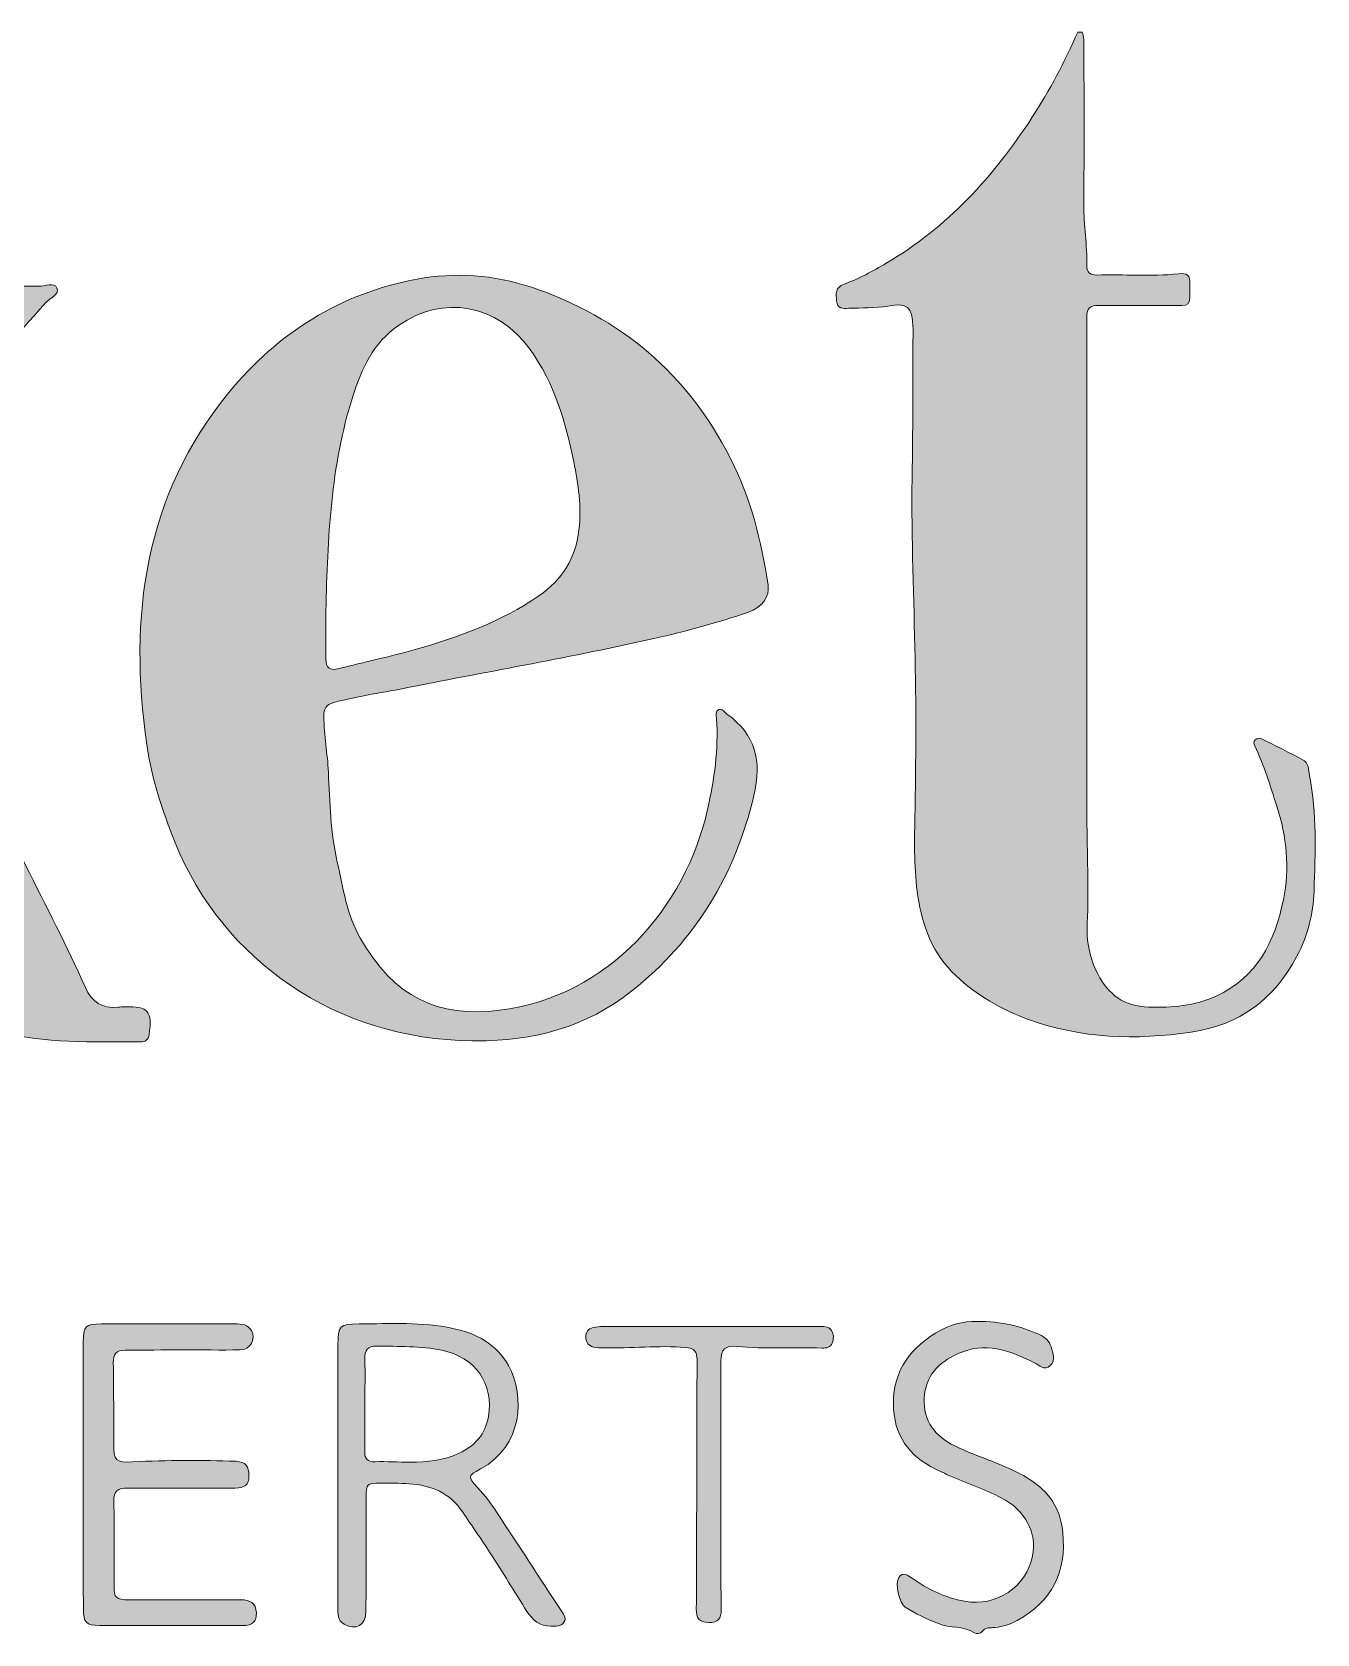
# Model space of a CAD drawing. Header units: millimetres. Extents: x 18 to 194, y 123 to 184.
# Drawn here: x 144.2 to 193.9, y 122.6 to 184.5 of the extents above; entities that cross this region are included whole.
import ezdxf

# ---------------------------------------------------------------- set-up
doc = ezdxf.new("R2010")
doc.units = ezdxf.units.MM
doc.header["$MEASUREMENT"] = 0
doc.layers.add('Layer 1', color=7, linetype='Continuous')

# ---------------------------------------------------------------- blocks, each defined once
blk = doc.blocks.new('block 6')
at = {"layer": 'Layer 1', "lineweight": 0}
for points, knots in [([(155.907, 158.563), (156.87, 158.821), (157.857, 158.958), (158.831, 159.152), (161.978, 159.784), (165.142, 160.323), (168.271, 161.036), (169.51, 161.315), (170.73, 161.646), (171.93, 162.059), (172.462, 162.243), (172.755, 162.652), (172.688, 163.096), (172.438, 164.807), (172.014, 166.476), (171.228, 168.017), (169.573, 171.256), (167.005, 173.454), (163.548, 174.614), (162.094, 175.105), (160.588, 175.2), (159.124, 174.928), (156.178, 174.385), (153.744, 172.858), (151.853, 170.547), (148.572, 166.543), (147.976, 161.879), (148.678, 156.944), (148.862, 155.635), (149.281, 154.376), (149.782, 153.141), (151.62, 148.583), (156.027, 145.535), (161.237, 145.489), (161.251, 145.489), (161.322, 145.482), (161.392, 145.482), (163.615, 145.475), (165.664, 146.018), (167.425, 147.415), (169.891, 149.373), (171.411, 151.903), (172.141, 154.972), (172.462, 156.316), (172.201, 157.318), (171.097, 158.119), (170.998, 158.189), (170.921, 158.348), (170.787, 158.291), (170.646, 158.235), (170.688, 158.069), (170.699, 157.949), (170.773, 156.757), (170.614, 155.593), (170.349, 154.432), (169.503, 150.678), (166.578, 147.2), (162.306, 146.667), (159.935, 146.371), (158.235, 147.168), (156.93, 149.451), (156.411, 150.364), (156.27, 151.391), (156.041, 152.389), (155.78, 153.529), (155.751, 154.704), (155.698, 155.871), (155.667, 156.587), (155.522, 157.297), (155.522, 158.016), (155.526, 158.309), (155.596, 158.478), (155.907, 158.563)], [0, 0, 0, 0, 1, 1, 1, 2, 2, 2, 3, 3, 3, 4, 4, 4, 5, 5, 5, 6, 6, 6, 7, 7, 7, 8, 8, 8, 9, 9, 9, 10, 10, 10, 11, 11, 11, 12, 12, 12, 13, 13, 13, 14, 14, 14, 15, 15, 15, 16, 16, 16, 17, 17, 17, 18, 18, 18, 19, 19, 19, 20, 20, 20, 21, 21, 21, 22, 22, 22, 23, 23, 23, 24, 24, 24, 24]), ([(155.603, 162.119), (155.667, 164.91), (155.787, 167.696), (156.637, 170.388), (156.976, 171.464), (157.434, 172.47), (158.408, 173.143), (160.14, 174.343), (162.235, 173.962), (163.495, 172.208), (164.43, 170.907), (164.86, 169.411), (165.178, 167.873), (165.358, 167.001), (165.485, 166.134), (165.379, 165.234), (165.252, 164.13), (164.73, 163.308), (163.834, 162.691), (162.373, 161.682), (160.74, 161.092), (159.053, 160.613), (158.076, 160.334), (157.085, 160.126), (156.104, 159.875), (155.762, 159.787), (155.596, 159.889), (155.6, 160.256), (155.61, 160.877), (155.603, 161.498), (155.603, 162.119)], [0, 0, 0, 0, 1, 1, 1, 2, 2, 2, 3, 3, 3, 4, 4, 4, 5, 5, 5, 6, 6, 6, 7, 7, 7, 8, 8, 8, 9, 9, 9, 10, 10, 10, 10])]:
    blk.add_open_spline(points, degree=3, knots=knots, dxfattribs=at)
blk = doc.blocks.new('block 7')
at = {"layer": 'Layer 1', "lineweight": 0}
for points, knots in [([(164.663, 123.5), (163.848, 124.753), (163.029, 126.002), (162.211, 127.25), (161.985, 127.593), (161.742, 127.921), (161.463, 128.221), (161.078, 128.63), (161.075, 128.665), (161.579, 128.937), (163.209, 129.819), (163.311, 131.748), (162.655, 132.937), (162.2, 133.763), (161.417, 134.176), (160.51, 134.37), (159.311, 134.627), (158.097, 134.549), (156.887, 134.542), (156.132, 134.535), (156.065, 134.475), (156.065, 133.724), (156.065, 133.724), (156.065, 123.575), (156.065, 123.575), (156.065, 123.338), (156.044, 123.088), (156.302, 122.943), (156.774, 122.678), (157.145, 122.89), (157.148, 123.444), (157.159, 124.912), (157.152, 126.379), (157.152, 127.843), (157.152, 128.358), (157.184, 128.39), (157.709, 128.386), (158.076, 128.386), (158.443, 128.39), (158.81, 128.365), (159.664, 128.305), (160.397, 128.02), (160.891, 127.265), (161.237, 126.735), (161.611, 126.22), (161.953, 125.688), (162.433, 124.943), (162.892, 124.181), (163.371, 123.433), (163.583, 123.102), (163.862, 122.851), (164.292, 122.858), (164.476, 122.862), (164.687, 122.841), (164.8, 123.01), (164.927, 123.197), (164.758, 123.352), (164.663, 123.5)], [0, 0, 0, 0, 1, 1, 1, 2, 2, 2, 3, 3, 3, 4, 4, 4, 5, 5, 5, 6, 6, 6, 7, 7, 7, 8, 8, 8, 9, 9, 9, 10, 10, 10, 11, 11, 11, 12, 12, 12, 13, 13, 13, 14, 14, 14, 15, 15, 15, 16, 16, 16, 17, 17, 17, 18, 18, 18, 19, 19, 19, 19]), ([(160.75, 129.544), (160.147, 129.268), (159.508, 129.191), (158.856, 129.198), (158.404, 129.205), (157.956, 129.23), (157.505, 129.215), (157.212, 129.208), (157.099, 129.318), (157.106, 129.611), (157.117, 130.214), (157.11, 130.821), (157.11, 131.427), (157.11, 132.016), (157.12, 132.609), (157.106, 133.198), (157.095, 133.537), (157.208, 133.689), (157.565, 133.685), (158.408, 133.675), (159.251, 133.689), (160.084, 133.526), (161.364, 133.272), (162.101, 132.221), (161.883, 130.965), (161.763, 130.288), (161.364, 129.826), (160.75, 129.544)], [0, 0, 0, 0, 1, 1, 1, 2, 2, 2, 3, 3, 3, 4, 4, 4, 5, 5, 5, 6, 6, 6, 7, 7, 7, 8, 8, 8, 9, 9, 9, 9])]:
    blk.add_open_spline(points, degree=3, knots=knots, dxfattribs=at)
blk = doc.blocks.new('block 2')
at = {"layer": 'Layer 1'}
h = blk.add_hatch(color=4, dxfattribs=at)
h.dxf.hatch_style = 2
edge = h.paths.add_edge_path()
edge.add_spline(control_points=[(148.77, 145.729), (148.738, 145.514), (148.622, 145.443), (148.428, 145.447), (146.579, 145.457), (144.724, 145.369), (142.921, 145.863), (141.369, 146.29), (140.176, 147.214), (139.435, 148.664), (138.472, 150.559), (137.502, 152.453), (136.5, 154.33), (135.625, 155.967), (134.811, 157.639), (133.967, 159.293), (133.71, 159.794), (133.431, 160.285), (133.17, 160.782), (133.008, 161.085), (132.863, 160.93), (132.729, 160.768), (132.246, 160.179), (131.787, 159.568), (131.283, 159), (130.923, 158.595), (130.799, 158.164), (130.792, 157.625), (130.782, 156.535), (130.905, 155.459), (130.937, 154.376), (130.997, 152.333), (130.972, 150.287), (130.909, 148.244), (130.905, 148.202), (130.905, 148.16), (130.909, 148.117), (131.008, 146.713), (130.912, 146.625), (132.454, 146.65), (133.167, 146.66), (133.167, 146.681), (133.167, 145.962), (133.167, 145.821), (133.156, 145.68), (133.142, 145.538), (133.128, 145.369), (133.04, 145.292), (132.863, 145.309), (131.653, 145.426), (130.44, 145.348), (129.226, 145.359), (126.887, 145.373), (124.545, 145.383), (122.206, 145.27), (121.895, 145.256), (121.779, 145.327), (121.804, 145.665), (121.874, 146.537), (121.86, 146.537), (122.71, 146.533), (122.922, 146.53), (123.137, 146.53), (123.342, 146.569), (123.91, 146.681), (124.146, 146.957), (124.146, 147.535), (124.167, 151.821), (124.266, 156.111), (124.167, 160.397), (124.068, 164.708), (124.079, 169.023), (124.033, 173.337), (124.001, 176.029), (123.867, 178.717), (123.878, 181.412), (123.878, 181.596), (123.881, 181.779), (123.899, 181.959), (123.945, 182.506), (123.613, 182.869), (123.056, 182.869), (122.749, 182.869), (122.435, 182.876), (122.128, 182.848), (121.821, 182.816), (121.687, 182.961), (121.624, 183.229), (121.574, 183.441), (121.588, 183.649), (121.613, 183.861), (121.641, 184.111), (121.779, 184.217), (122.036, 184.231), (124.813, 184.358), (127.593, 184.273), (130.369, 184.305), (130.725, 184.309), (130.739, 184.108), (130.739, 183.843), (130.736, 182.037), (130.736, 180.231), (130.736, 178.424), (130.736, 176.773), (130.701, 175.122), (130.746, 173.475), (130.814, 171.034), (130.704, 168.596), (130.743, 166.158), (130.768, 164.62), (130.764, 163.082), (130.782, 161.548), (130.785, 161.195), (130.683, 160.846), (130.761, 160.493), (130.785, 160.39), (130.732, 160.249), (130.87, 160.196), (131.022, 160.14), (131.103, 160.27), (131.18, 160.362), (131.833, 161.121), (132.489, 161.876), (133.135, 162.641), (135.001, 164.867), (136.864, 167.093), (138.723, 169.326), (139.157, 169.848), (139.517, 170.42), (139.848, 171.013), (140.106, 171.478), (140.183, 171.979), (140.106, 172.487), (139.993, 173.193), (139.4, 173.419), (138.825, 173.634), (138.723, 173.672), (138.606, 173.704), (138.494, 173.701), (138.091, 173.69), (138.098, 173.958), (138.098, 174.244), (138.098, 174.579), (138.275, 174.674), (138.582, 174.674), (140.557, 174.664), (142.529, 174.671), (144.505, 174.657), (144.748, 174.653), (145.108, 174.812), (145.21, 174.586), (145.316, 174.346), (144.946, 174.209), (144.784, 174.029), (142.392, 171.348), (139.989, 168.674), (137.583, 166.003), (137.414, 165.813), (137.407, 165.664), (137.52, 165.442), (139.686, 161.047), (141.841, 156.644), (144.011, 152.252), (144.784, 150.689), (145.595, 149.144), (146.308, 147.549), (146.554, 147.003), (146.96, 146.71), (147.581, 146.784), (147.666, 146.794), (147.75, 146.798), (147.835, 146.801), (148.735, 146.83), (148.904, 146.629), (148.77, 145.729)], knot_values=[0, 0, 0, 0, 1, 1, 1, 2, 2, 2, 3, 3, 3, 4, 4, 4, 5, 5, 5, 6, 6, 6, 7, 7, 7, 8, 8, 8, 9, 9, 9, 10, 10, 10, 11, 11, 11, 12, 12, 12, 13, 13, 13, 14, 14, 14, 15, 15, 15, 16, 16, 16, 17, 17, 17, 18, 18, 18, 19, 19, 19, 20, 20, 20, 21, 21, 21, 22, 22, 22, 23, 23, 23, 24, 24, 24, 25, 25, 25, 26, 26, 26, 27, 27, 27, 28, 28, 28, 29, 29, 29, 30, 30, 30, 31, 31, 31, 32, 32, 32, 33, 33, 33, 34, 34, 34, 35, 35, 35, 36, 36, 36, 37, 37, 37, 38, 38, 38, 39, 39, 39, 40, 40, 40, 41, 41, 41, 42, 42, 42, 43, 43, 43, 44, 44, 44, 45, 45, 45, 46, 46, 46, 47, 47, 47, 48, 48, 48, 49, 49, 49, 50, 50, 50, 51, 51, 51, 52, 52, 52, 53, 53, 53, 54, 54, 54, 55, 55, 55, 56, 56, 56, 57, 57, 57, 58, 58, 58, 58], degree=3, periodic=1)
h = blk.add_hatch(color=4, dxfattribs=at)
h.dxf.hatch_style = 2
edge = h.paths.add_edge_path()
edge.add_spline(control_points=[(193.784, 151.271), (193.76, 150.382), (193.534, 149.546), (193.125, 148.759), (192.257, 147.091), (190.892, 146.096), (189.036, 145.821), (186.905, 145.507), (184.796, 145.574), (182.746, 146.311), (181.702, 146.689), (180.756, 147.249), (179.941, 148.008), (179.052, 148.833), (178.657, 149.909), (178.477, 151.077), (178.326, 152.082), (178.343, 153.095), (178.361, 154.111), (178.4, 156.309), (178.414, 158.507), (178.361, 160.704), (178.304, 163.015), (178.216, 165.326), (178.259, 167.64), (178.287, 169.358), (178.273, 171.08), (178.29, 172.801), (178.29, 172.9), (178.29, 172.999), (178.287, 173.097), (178.259, 173.859), (178.068, 174.029), (177.32, 173.891), (176.816, 173.796), (176.308, 173.828), (175.803, 173.803), (175.592, 173.792), (175.355, 173.775), (175.334, 174.085), (175.313, 174.353), (175.274, 174.621), (175.627, 174.741), (176.202, 174.939), (176.731, 175.239), (177.253, 175.546), (179.613, 176.939), (181.409, 178.89), (182.884, 181.176), (183.564, 182.231), (184.161, 183.324), (184.651, 184.482), (184.651, 184.482), (184.82, 184.482), (184.82, 184.482), (184.901, 184.295), (184.894, 184.101), (184.894, 183.903), (184.894, 181.871), (184.908, 179.839), (184.887, 177.807), (184.88, 177.017), (185.021, 176.234), (185.007, 175.443), (185, 175.196), (185.138, 175.08), (185.378, 175.087), (186.432, 175.122), (187.491, 175.017), (188.546, 175.137), (188.881, 175.179), (188.997, 175.073), (188.99, 174.727), (188.965, 173.796), (189.078, 173.916), (188.175, 173.912), (187.272, 173.909), (186.369, 173.902), (185.466, 173.916), (185.145, 173.919), (184.993, 173.807), (185, 173.475), (185.011, 173.013), (185.004, 172.547), (185.004, 172.081), (185.004, 166.084), (185, 160.091), (185.007, 154.097), (185.011, 152.742), (185.092, 151.395), (185.018, 150.04), (184.983, 149.366), (185.113, 148.685), (185.424, 148.071), (185.833, 147.274), (186.454, 146.816), (187.399, 146.791), (188.302, 146.763), (189.166, 146.83), (189.999, 147.211), (191.601, 147.944), (192.267, 149.331), (192.599, 150.936), (192.849, 152.16), (192.733, 153.367), (192.345, 154.563), (192.087, 155.349), (191.855, 156.143), (191.491, 156.887), (191.453, 156.976), (191.445, 157.05), (191.516, 157.12), (191.597, 157.201), (191.692, 157.198), (191.788, 157.148), (192.303, 156.887), (192.818, 156.63), (193.329, 156.365), (193.583, 156.235), (193.573, 155.967), (193.615, 155.737), (193.897, 154.259), (193.83, 152.763), (193.784, 151.271)], knot_values=[0, 0, 0, 0, 1, 1, 1, 2, 2, 2, 3, 3, 3, 4, 4, 4, 5, 5, 5, 6, 6, 6, 7, 7, 7, 8, 8, 8, 9, 9, 9, 10, 10, 10, 11, 11, 11, 12, 12, 12, 13, 13, 13, 14, 14, 14, 15, 15, 15, 16, 16, 16, 17, 17, 17, 18, 18, 18, 19, 19, 19, 20, 20, 20, 21, 21, 21, 22, 22, 22, 23, 23, 23, 24, 24, 24, 25, 25, 25, 26, 26, 26, 27, 27, 27, 28, 28, 28, 29, 29, 29, 30, 30, 30, 31, 31, 31, 32, 32, 32, 33, 33, 33, 34, 34, 34, 35, 35, 35, 36, 36, 36, 37, 37, 37, 38, 38, 38, 39, 39, 39, 40, 40, 40, 41, 41, 41, 41], degree=3, periodic=1)
h = blk.add_hatch(color=4, dxfattribs=at)
h.dxf.hatch_style = 2
edge = h.paths.add_edge_path()
edge.add_spline(control_points=[(155.907, 158.563), (156.87, 158.821), (157.857, 158.958), (158.831, 159.152), (161.978, 159.784), (165.142, 160.323), (168.271, 161.036), (169.51, 161.315), (170.73, 161.646), (171.93, 162.059), (172.462, 162.243), (172.755, 162.652), (172.688, 163.096), (172.438, 164.807), (172.014, 166.476), (171.228, 168.017), (169.573, 171.256), (167.005, 173.454), (163.548, 174.614), (162.094, 175.105), (160.588, 175.2), (159.124, 174.928), (156.178, 174.385), (153.744, 172.858), (151.853, 170.547), (148.572, 166.543), (147.976, 161.879), (148.678, 156.944), (148.862, 155.635), (149.281, 154.376), (149.782, 153.141), (151.62, 148.583), (156.027, 145.535), (161.237, 145.489), (161.251, 145.489), (161.322, 145.482), (161.392, 145.482), (163.615, 145.475), (165.664, 146.018), (167.425, 147.415), (169.891, 149.373), (171.411, 151.903), (172.141, 154.972), (172.462, 156.316), (172.201, 157.318), (171.097, 158.119), (170.998, 158.189), (170.921, 158.348), (170.787, 158.291), (170.646, 158.235), (170.688, 158.069), (170.699, 157.949), (170.773, 156.757), (170.614, 155.593), (170.349, 154.432), (169.503, 150.678), (166.578, 147.2), (162.306, 146.667), (159.935, 146.371), (158.235, 147.168), (156.93, 149.451), (156.411, 150.364), (156.27, 151.391), (156.041, 152.389), (155.78, 153.529), (155.751, 154.704), (155.698, 155.871), (155.667, 156.587), (155.522, 157.297), (155.522, 158.016), (155.526, 158.309), (155.596, 158.478), (155.907, 158.563)], knot_values=[0, 0, 0, 0, 1, 1, 1, 2, 2, 2, 3, 3, 3, 4, 4, 4, 5, 5, 5, 6, 6, 6, 7, 7, 7, 8, 8, 8, 9, 9, 9, 10, 10, 10, 11, 11, 11, 12, 12, 12, 13, 13, 13, 14, 14, 14, 15, 15, 15, 16, 16, 16, 17, 17, 17, 18, 18, 18, 19, 19, 19, 20, 20, 20, 21, 21, 21, 22, 22, 22, 23, 23, 23, 24, 24, 24, 24], degree=3, periodic=1)
edge = h.paths.add_edge_path()
edge.add_spline(control_points=[(155.603, 162.119), (155.667, 164.91), (155.787, 167.696), (156.637, 170.388), (156.976, 171.464), (157.434, 172.47), (158.408, 173.143), (160.14, 174.343), (162.235, 173.962), (163.495, 172.208), (164.43, 170.907), (164.86, 169.411), (165.178, 167.873), (165.358, 167.001), (165.485, 166.134), (165.379, 165.234), (165.252, 164.13), (164.73, 163.308), (163.834, 162.691), (162.373, 161.682), (160.74, 161.092), (159.053, 160.613), (158.076, 160.334), (157.085, 160.126), (156.104, 159.875), (155.762, 159.787), (155.596, 159.889), (155.6, 160.256), (155.61, 160.877), (155.603, 161.498), (155.603, 162.119)], knot_values=[0, 0, 0, 0, 1, 1, 1, 2, 2, 2, 3, 3, 3, 4, 4, 4, 5, 5, 5, 6, 6, 6, 7, 7, 7, 8, 8, 8, 9, 9, 9, 10, 10, 10, 10], degree=3, periodic=1)
h = blk.add_hatch(color=4, dxfattribs=at)
h.dxf.hatch_style = 2
edge = h.paths.add_edge_path()
edge.add_spline(control_points=[(152.915, 123.377), (152.929, 123.024), (152.756, 122.88), (152.396, 122.883), (150.943, 122.894), (149.49, 122.887), (148.036, 122.887), (147.641, 122.887), (147.246, 122.883), (146.854, 122.887), (146.343, 122.894), (146.23, 123.003), (146.23, 123.515), (146.223, 125.247), (146.226, 126.982), (146.226, 128.718), (146.226, 128.718), (146.226, 133.84), (146.226, 133.84), (146.23, 134.468), (146.304, 134.542), (146.932, 134.542), (148.654, 134.542), (150.375, 134.539), (152.097, 134.542), (152.344, 134.542), (152.583, 134.532), (152.721, 134.285), (152.908, 133.946), (152.686, 133.548), (152.291, 133.54), (151.543, 133.526), (150.795, 133.544), (150.047, 133.54), (149.313, 133.54), (148.579, 133.526), (147.849, 133.526), (147.503, 133.53), (147.38, 133.375), (147.387, 133.036), (147.405, 131.992), (147.401, 130.948), (147.401, 129.903), (147.405, 129.251), (147.472, 129.18), (148.142, 129.212), (149.468, 129.279), (150.791, 129.279), (152.118, 129.233), (152.523, 129.215), (152.622, 129.028), (152.626, 128.683), (152.629, 128.316), (152.456, 128.196), (152.1, 128.196), (150.717, 128.206), (149.334, 128.182), (147.955, 128.199), (147.553, 128.203), (147.401, 128.09), (147.408, 127.674), (147.433, 126.601), (147.415, 125.529), (147.419, 124.456), (147.419, 123.941), (147.475, 123.881), (148.004, 123.878), (149.444, 123.871), (150.883, 123.874), (152.322, 123.878), (152.668, 123.878), (152.901, 123.754), (152.915, 123.377)], knot_values=[0, 0, 0, 0, 1, 1, 1, 2, 2, 2, 3, 3, 3, 4, 4, 4, 5, 5, 5, 6, 6, 6, 7, 7, 7, 8, 8, 8, 9, 9, 9, 10, 10, 10, 11, 11, 11, 12, 12, 12, 13, 13, 13, 14, 14, 14, 15, 15, 15, 16, 16, 16, 17, 17, 17, 18, 18, 18, 19, 19, 19, 20, 20, 20, 21, 21, 21, 22, 22, 22, 23, 23, 23, 24, 24, 24, 24], degree=3, periodic=1)
h = blk.add_hatch(color=4, dxfattribs=at)
h.dxf.hatch_style = 2
edge = h.paths.add_edge_path()
edge.add_spline(control_points=[(164.663, 123.5), (163.848, 124.753), (163.029, 126.002), (162.211, 127.25), (161.985, 127.593), (161.742, 127.921), (161.463, 128.221), (161.078, 128.63), (161.075, 128.665), (161.579, 128.937), (163.209, 129.819), (163.311, 131.748), (162.655, 132.937), (162.2, 133.763), (161.417, 134.176), (160.51, 134.37), (159.311, 134.627), (158.097, 134.549), (156.887, 134.542), (156.132, 134.535), (156.065, 134.475), (156.065, 133.724), (156.065, 133.724), (156.065, 123.575), (156.065, 123.575), (156.065, 123.338), (156.044, 123.088), (156.302, 122.943), (156.774, 122.678), (157.145, 122.89), (157.148, 123.444), (157.159, 124.912), (157.152, 126.379), (157.152, 127.843), (157.152, 128.358), (157.184, 128.39), (157.709, 128.386), (158.076, 128.386), (158.443, 128.39), (158.81, 128.365), (159.664, 128.305), (160.397, 128.02), (160.891, 127.265), (161.237, 126.735), (161.611, 126.22), (161.953, 125.688), (162.433, 124.943), (162.892, 124.181), (163.371, 123.433), (163.583, 123.102), (163.862, 122.851), (164.292, 122.858), (164.476, 122.862), (164.687, 122.841), (164.8, 123.01), (164.927, 123.197), (164.758, 123.352), (164.663, 123.5)], knot_values=[0, 0, 0, 0, 1, 1, 1, 2, 2, 2, 3, 3, 3, 4, 4, 4, 5, 5, 5, 6, 6, 6, 7, 7, 7, 8, 8, 8, 9, 9, 9, 10, 10, 10, 11, 11, 11, 12, 12, 12, 13, 13, 13, 14, 14, 14, 15, 15, 15, 16, 16, 16, 17, 17, 17, 18, 18, 18, 19, 19, 19, 19], degree=3, periodic=1)
edge = h.paths.add_edge_path()
edge.add_spline(control_points=[(160.75, 129.544), (160.147, 129.268), (159.508, 129.191), (158.856, 129.198), (158.404, 129.205), (157.956, 129.23), (157.505, 129.215), (157.212, 129.208), (157.099, 129.318), (157.106, 129.611), (157.117, 130.214), (157.11, 130.821), (157.11, 131.427), (157.11, 132.016), (157.12, 132.609), (157.106, 133.198), (157.095, 133.537), (157.208, 133.689), (157.565, 133.685), (158.408, 133.675), (159.251, 133.689), (160.084, 133.526), (161.364, 133.272), (162.101, 132.221), (161.883, 130.965), (161.763, 130.288), (161.364, 129.826), (160.75, 129.544)], knot_values=[0, 0, 0, 0, 1, 1, 1, 2, 2, 2, 3, 3, 3, 4, 4, 4, 5, 5, 5, 6, 6, 6, 7, 7, 7, 8, 8, 8, 9, 9, 9, 9], degree=3, periodic=1)
h = blk.add_hatch(color=4, dxfattribs=at)
h.dxf.hatch_style = 2
edge = h.paths.add_edge_path()
edge.add_spline(control_points=[(175.165, 133.805), (175.098, 133.632), (174.939, 133.604), (174.78, 133.611), (173.683, 133.65), (172.582, 133.565), (171.485, 133.671), (171.03, 133.717), (170.871, 133.572), (170.868, 133.1), (170.864, 131.494), (170.868, 129.886), (170.868, 128.281), (170.868, 126.686), (170.857, 125.095), (170.875, 123.5), (170.875, 123.141), (170.769, 122.996), (170.392, 123.003), (170.014, 123.01), (169.912, 123.169), (169.915, 123.522), (169.93, 126.735), (169.933, 129.949), (169.944, 133.16), (169.947, 133.477), (169.834, 133.6), (169.506, 133.629), (168.448, 133.727), (167.397, 133.586), (166.342, 133.618), (166.215, 133.625), (166.084, 133.615), (165.961, 133.639), (165.756, 133.682), (165.647, 133.83), (165.647, 134.034), (165.643, 134.218), (165.739, 134.359), (165.929, 134.401), (166.053, 134.426), (166.179, 134.444), (166.306, 134.444), (169.083, 134.447), (171.859, 134.444), (174.636, 134.444), (174.819, 134.444), (175.017, 134.475), (175.137, 134.295), (175.235, 134.144), (175.225, 133.971), (175.165, 133.805)], knot_values=[0, 0, 0, 0, 1, 1, 1, 2, 2, 2, 3, 3, 3, 4, 4, 4, 5, 5, 5, 6, 6, 6, 7, 7, 7, 8, 8, 8, 9, 9, 9, 10, 10, 10, 11, 11, 11, 12, 12, 12, 13, 13, 13, 14, 14, 14, 15, 15, 15, 16, 16, 16, 17, 17, 17, 17], degree=3, periodic=1)
h = blk.add_hatch(color=4, dxfattribs=at)
h.dxf.hatch_style = 2
edge = h.paths.add_edge_path()
edge.add_spline(control_points=[(182.309, 123.077), (182.044, 122.932), (181.762, 122.848), (181.469, 122.809), (181.282, 122.784), (181.074, 122.848), (180.94, 122.629), (180.912, 122.58), (180.728, 122.559), (180.665, 122.601), (180.238, 122.883), (179.719, 122.777), (179.268, 122.957), (178.823, 123.13), (178.396, 123.345), (177.983, 123.592), (177.761, 123.726), (177.585, 124.545), (177.74, 124.746), (177.916, 124.972), (178.086, 124.827), (178.252, 124.71), (178.872, 124.287), (179.536, 123.956), (180.284, 123.821), (181.508, 123.596), (182.672, 124.379), (182.912, 125.578), (183.088, 126.453), (182.626, 127.353), (181.691, 127.826), (181.038, 128.154), (180.347, 128.404), (179.673, 128.69), (179.557, 128.739), (179.444, 128.796), (179.331, 128.849), (178.29, 129.318), (177.613, 130.048), (177.539, 131.244), (177.454, 132.574), (178.068, 133.512), (179.155, 134.186), (179.701, 134.525), (180.245, 134.645), (180.742, 134.641), (181.748, 134.641), (182.474, 134.444), (183.176, 134.13), (183.402, 134.031), (183.554, 133.879), (183.624, 133.653), (183.702, 133.413), (183.808, 133.145), (183.593, 132.937), (183.356, 132.711), (183.159, 132.948), (182.951, 133.054), (182.016, 133.53), (181.063, 133.872), (180.012, 133.389), (179.261, 133.047), (178.763, 132.517), (178.721, 131.667), (178.675, 130.782), (179.155, 130.196), (179.899, 129.829), (180.456, 129.558), (181.046, 129.357), (181.617, 129.12), (182.256, 128.852), (182.884, 128.566), (183.377, 128.062), (183.811, 127.621), (184.016, 127.088), (184.076, 126.474), (184.231, 124.947), (183.656, 123.814), (182.309, 123.077)], knot_values=[0, 0, 0, 0, 1, 1, 1, 2, 2, 2, 3, 3, 3, 4, 4, 4, 5, 5, 5, 6, 6, 6, 7, 7, 7, 8, 8, 8, 9, 9, 9, 10, 10, 10, 11, 11, 11, 12, 12, 12, 13, 13, 13, 14, 14, 14, 15, 15, 15, 16, 16, 16, 17, 17, 17, 18, 18, 18, 19, 19, 19, 20, 20, 20, 21, 21, 21, 22, 22, 22, 23, 23, 23, 24, 24, 24, 25, 25, 25, 26, 26, 26, 26], degree=3, periodic=1)
at = {"layer": 'Layer 1', "lineweight": 0}
for points, knots in [([(148.77, 145.729), (148.738, 145.514), (148.622, 145.443), (148.428, 145.447), (146.579, 145.457), (144.724, 145.369), (142.921, 145.863), (141.369, 146.29), (140.176, 147.214), (139.435, 148.664), (138.472, 150.559), (137.502, 152.453), (136.5, 154.33), (135.625, 155.967), (134.811, 157.639), (133.967, 159.293), (133.71, 159.794), (133.431, 160.285), (133.17, 160.782), (133.008, 161.085), (132.863, 160.93), (132.729, 160.768), (132.246, 160.179), (131.787, 159.568), (131.283, 159), (130.923, 158.595), (130.799, 158.164), (130.792, 157.625), (130.782, 156.535), (130.905, 155.459), (130.937, 154.376), (130.997, 152.333), (130.972, 150.287), (130.909, 148.244), (130.905, 148.202), (130.905, 148.16), (130.909, 148.117), (131.008, 146.713), (130.912, 146.625), (132.454, 146.65), (133.167, 146.66), (133.167, 146.681), (133.167, 145.962), (133.167, 145.821), (133.156, 145.68), (133.142, 145.538), (133.128, 145.369), (133.04, 145.292), (132.863, 145.309), (131.653, 145.426), (130.44, 145.348), (129.226, 145.359), (126.887, 145.373), (124.545, 145.383), (122.206, 145.27), (121.895, 145.256), (121.779, 145.327), (121.804, 145.665), (121.874, 146.537), (121.86, 146.537), (122.71, 146.533), (122.922, 146.53), (123.137, 146.53), (123.342, 146.569), (123.91, 146.681), (124.146, 146.957), (124.146, 147.535), (124.167, 151.821), (124.266, 156.111), (124.167, 160.397), (124.068, 164.708), (124.079, 169.023), (124.033, 173.337), (124.001, 176.029), (123.867, 178.717), (123.878, 181.412), (123.878, 181.596), (123.881, 181.779), (123.899, 181.959), (123.945, 182.506), (123.613, 182.869), (123.056, 182.869), (122.749, 182.869), (122.435, 182.876), (122.128, 182.848), (121.821, 182.816), (121.687, 182.961), (121.624, 183.229), (121.574, 183.441), (121.588, 183.649), (121.613, 183.861), (121.641, 184.111), (121.779, 184.217), (122.036, 184.231), (124.813, 184.358), (127.593, 184.273), (130.369, 184.305), (130.725, 184.309), (130.739, 184.108), (130.739, 183.843), (130.736, 182.037), (130.736, 180.231), (130.736, 178.424), (130.736, 176.773), (130.701, 175.122), (130.746, 173.475), (130.814, 171.034), (130.704, 168.596), (130.743, 166.158), (130.768, 164.62), (130.764, 163.082), (130.782, 161.548), (130.785, 161.195), (130.683, 160.846), (130.761, 160.493), (130.785, 160.39), (130.732, 160.249), (130.87, 160.196), (131.022, 160.14), (131.103, 160.27), (131.18, 160.362), (131.833, 161.121), (132.489, 161.876), (133.135, 162.641), (135.001, 164.867), (136.864, 167.093), (138.723, 169.326), (139.157, 169.848), (139.517, 170.42), (139.848, 171.013), (140.106, 171.478), (140.183, 171.979), (140.106, 172.487), (139.993, 173.193), (139.4, 173.419), (138.825, 173.634), (138.723, 173.672), (138.606, 173.704), (138.494, 173.701), (138.091, 173.69), (138.098, 173.958), (138.098, 174.244), (138.098, 174.579), (138.275, 174.674), (138.582, 174.674), (140.557, 174.664), (142.529, 174.671), (144.505, 174.657), (144.748, 174.653), (145.108, 174.812), (145.21, 174.586), (145.316, 174.346), (144.946, 174.209), (144.784, 174.029), (142.392, 171.348), (139.989, 168.674), (137.583, 166.003), (137.414, 165.813), (137.407, 165.664), (137.52, 165.442), (139.686, 161.047), (141.841, 156.644), (144.011, 152.252), (144.784, 150.689), (145.595, 149.144), (146.308, 147.549), (146.554, 147.003), (146.96, 146.71), (147.581, 146.784), (147.666, 146.794), (147.75, 146.798), (147.835, 146.801), (148.735, 146.83), (148.904, 146.629), (148.77, 145.729)], [0, 0, 0, 0, 1, 1, 1, 2, 2, 2, 3, 3, 3, 4, 4, 4, 5, 5, 5, 6, 6, 6, 7, 7, 7, 8, 8, 8, 9, 9, 9, 10, 10, 10, 11, 11, 11, 12, 12, 12, 13, 13, 13, 14, 14, 14, 15, 15, 15, 16, 16, 16, 17, 17, 17, 18, 18, 18, 19, 19, 19, 20, 20, 20, 21, 21, 21, 22, 22, 22, 23, 23, 23, 24, 24, 24, 25, 25, 25, 26, 26, 26, 27, 27, 27, 28, 28, 28, 29, 29, 29, 30, 30, 30, 31, 31, 31, 32, 32, 32, 33, 33, 33, 34, 34, 34, 35, 35, 35, 36, 36, 36, 37, 37, 37, 38, 38, 38, 39, 39, 39, 40, 40, 40, 41, 41, 41, 42, 42, 42, 43, 43, 43, 44, 44, 44, 45, 45, 45, 46, 46, 46, 47, 47, 47, 48, 48, 48, 49, 49, 49, 50, 50, 50, 51, 51, 51, 52, 52, 52, 53, 53, 53, 54, 54, 54, 55, 55, 55, 56, 56, 56, 57, 57, 57, 58, 58, 58, 58]), ([(193.784, 151.271), (193.76, 150.382), (193.534, 149.546), (193.125, 148.759), (192.257, 147.091), (190.892, 146.096), (189.036, 145.821), (186.905, 145.507), (184.796, 145.574), (182.746, 146.311), (181.702, 146.689), (180.756, 147.249), (179.941, 148.008), (179.052, 148.833), (178.657, 149.909), (178.477, 151.077), (178.326, 152.082), (178.343, 153.095), (178.361, 154.111), (178.4, 156.309), (178.414, 158.507), (178.361, 160.704), (178.304, 163.015), (178.216, 165.326), (178.259, 167.64), (178.287, 169.358), (178.273, 171.08), (178.29, 172.801), (178.29, 172.9), (178.29, 172.999), (178.287, 173.097), (178.259, 173.859), (178.068, 174.029), (177.32, 173.891), (176.816, 173.796), (176.308, 173.828), (175.803, 173.803), (175.592, 173.792), (175.355, 173.775), (175.334, 174.085), (175.313, 174.353), (175.274, 174.621), (175.627, 174.741), (176.202, 174.939), (176.731, 175.239), (177.253, 175.546), (179.613, 176.939), (181.409, 178.89), (182.884, 181.176), (183.564, 182.231), (184.161, 183.324), (184.651, 184.482), (184.651, 184.482), (184.82, 184.482), (184.82, 184.482), (184.901, 184.295), (184.894, 184.101), (184.894, 183.903), (184.894, 181.871), (184.908, 179.839), (184.887, 177.807), (184.88, 177.017), (185.021, 176.234), (185.007, 175.443), (185, 175.196), (185.138, 175.08), (185.378, 175.087), (186.432, 175.122), (187.491, 175.017), (188.546, 175.137), (188.881, 175.179), (188.997, 175.073), (188.99, 174.727), (188.965, 173.796), (189.078, 173.916), (188.175, 173.912), (187.272, 173.909), (186.369, 173.902), (185.466, 173.916), (185.145, 173.919), (184.993, 173.807), (185, 173.475), (185.011, 173.013), (185.004, 172.547), (185.004, 172.081), (185.004, 166.084), (185, 160.091), (185.007, 154.097), (185.011, 152.742), (185.092, 151.395), (185.018, 150.04), (184.983, 149.366), (185.113, 148.685), (185.424, 148.071), (185.833, 147.274), (186.454, 146.816), (187.399, 146.791), (188.302, 146.763), (189.166, 146.83), (189.999, 147.211), (191.601, 147.944), (192.267, 149.331), (192.599, 150.936), (192.849, 152.16), (192.733, 153.367), (192.345, 154.563), (192.087, 155.349), (191.855, 156.143), (191.491, 156.887), (191.453, 156.976), (191.445, 157.05), (191.516, 157.12), (191.597, 157.201), (191.692, 157.198), (191.788, 157.148), (192.303, 156.887), (192.818, 156.63), (193.329, 156.365), (193.583, 156.235), (193.573, 155.967), (193.615, 155.737), (193.897, 154.259), (193.83, 152.763), (193.784, 151.271)], [0, 0, 0, 0, 1, 1, 1, 2, 2, 2, 3, 3, 3, 4, 4, 4, 5, 5, 5, 6, 6, 6, 7, 7, 7, 8, 8, 8, 9, 9, 9, 10, 10, 10, 11, 11, 11, 12, 12, 12, 13, 13, 13, 14, 14, 14, 15, 15, 15, 16, 16, 16, 17, 17, 17, 18, 18, 18, 19, 19, 19, 20, 20, 20, 21, 21, 21, 22, 22, 22, 23, 23, 23, 24, 24, 24, 25, 25, 25, 26, 26, 26, 27, 27, 27, 28, 28, 28, 29, 29, 29, 30, 30, 30, 31, 31, 31, 32, 32, 32, 33, 33, 33, 34, 34, 34, 35, 35, 35, 36, 36, 36, 37, 37, 37, 38, 38, 38, 39, 39, 39, 40, 40, 40, 41, 41, 41, 41]), ([(152.915, 123.377), (152.929, 123.024), (152.756, 122.88), (152.396, 122.883), (150.943, 122.894), (149.49, 122.887), (148.036, 122.887), (147.641, 122.887), (147.246, 122.883), (146.854, 122.887), (146.343, 122.894), (146.23, 123.003), (146.23, 123.515), (146.223, 125.247), (146.226, 126.982), (146.226, 128.718), (146.226, 128.718), (146.226, 133.84), (146.226, 133.84), (146.23, 134.468), (146.304, 134.542), (146.932, 134.542), (148.654, 134.542), (150.375, 134.539), (152.097, 134.542), (152.344, 134.542), (152.583, 134.532), (152.721, 134.285), (152.908, 133.946), (152.686, 133.548), (152.291, 133.54), (151.543, 133.526), (150.795, 133.544), (150.047, 133.54), (149.313, 133.54), (148.579, 133.526), (147.849, 133.526), (147.503, 133.53), (147.38, 133.375), (147.387, 133.036), (147.405, 131.992), (147.401, 130.948), (147.401, 129.903), (147.405, 129.251), (147.472, 129.18), (148.142, 129.212), (149.468, 129.279), (150.791, 129.279), (152.118, 129.233), (152.523, 129.215), (152.622, 129.028), (152.626, 128.683), (152.629, 128.316), (152.456, 128.196), (152.1, 128.196), (150.717, 128.206), (149.334, 128.182), (147.955, 128.199), (147.553, 128.203), (147.401, 128.09), (147.408, 127.674), (147.433, 126.601), (147.415, 125.529), (147.419, 124.456), (147.419, 123.941), (147.475, 123.881), (148.004, 123.878), (149.444, 123.871), (150.883, 123.874), (152.322, 123.878), (152.668, 123.878), (152.901, 123.754), (152.915, 123.377)], [0, 0, 0, 0, 1, 1, 1, 2, 2, 2, 3, 3, 3, 4, 4, 4, 5, 5, 5, 6, 6, 6, 7, 7, 7, 8, 8, 8, 9, 9, 9, 10, 10, 10, 11, 11, 11, 12, 12, 12, 13, 13, 13, 14, 14, 14, 15, 15, 15, 16, 16, 16, 17, 17, 17, 18, 18, 18, 19, 19, 19, 20, 20, 20, 21, 21, 21, 22, 22, 22, 23, 23, 23, 24, 24, 24, 24]), ([(175.165, 133.805), (175.098, 133.632), (174.939, 133.604), (174.78, 133.611), (173.683, 133.65), (172.582, 133.565), (171.485, 133.671), (171.03, 133.717), (170.871, 133.572), (170.868, 133.1), (170.864, 131.494), (170.868, 129.886), (170.868, 128.281), (170.868, 126.686), (170.857, 125.095), (170.875, 123.5), (170.875, 123.141), (170.769, 122.996), (170.392, 123.003), (170.014, 123.01), (169.912, 123.169), (169.915, 123.522), (169.93, 126.735), (169.933, 129.949), (169.944, 133.16), (169.947, 133.477), (169.834, 133.6), (169.506, 133.629), (168.448, 133.727), (167.397, 133.586), (166.342, 133.618), (166.215, 133.625), (166.084, 133.615), (165.961, 133.639), (165.756, 133.682), (165.647, 133.83), (165.647, 134.034), (165.643, 134.218), (165.739, 134.359), (165.929, 134.401), (166.053, 134.426), (166.179, 134.444), (166.306, 134.444), (169.083, 134.447), (171.859, 134.444), (174.636, 134.444), (174.819, 134.444), (175.017, 134.475), (175.137, 134.295), (175.235, 134.144), (175.225, 133.971), (175.165, 133.805)], [0, 0, 0, 0, 1, 1, 1, 2, 2, 2, 3, 3, 3, 4, 4, 4, 5, 5, 5, 6, 6, 6, 7, 7, 7, 8, 8, 8, 9, 9, 9, 10, 10, 10, 11, 11, 11, 12, 12, 12, 13, 13, 13, 14, 14, 14, 15, 15, 15, 16, 16, 16, 17, 17, 17, 17]), ([(182.309, 123.077), (182.044, 122.932), (181.762, 122.848), (181.469, 122.809), (181.282, 122.784), (181.074, 122.848), (180.94, 122.629), (180.912, 122.58), (180.728, 122.559), (180.665, 122.601), (180.238, 122.883), (179.719, 122.777), (179.268, 122.957), (178.823, 123.13), (178.396, 123.345), (177.983, 123.592), (177.761, 123.726), (177.585, 124.545), (177.74, 124.746), (177.916, 124.972), (178.086, 124.827), (178.252, 124.71), (178.872, 124.287), (179.536, 123.956), (180.284, 123.821), (181.508, 123.596), (182.672, 124.379), (182.912, 125.578), (183.088, 126.453), (182.626, 127.353), (181.691, 127.826), (181.038, 128.154), (180.347, 128.404), (179.673, 128.69), (179.557, 128.739), (179.444, 128.796), (179.331, 128.849), (178.29, 129.318), (177.613, 130.048), (177.539, 131.244), (177.454, 132.574), (178.068, 133.512), (179.155, 134.186), (179.701, 134.525), (180.245, 134.645), (180.742, 134.641), (181.748, 134.641), (182.474, 134.444), (183.176, 134.13), (183.402, 134.031), (183.554, 133.879), (183.624, 133.653), (183.702, 133.413), (183.808, 133.145), (183.593, 132.937), (183.356, 132.711), (183.159, 132.948), (182.951, 133.054), (182.016, 133.53), (181.063, 133.872), (180.012, 133.389), (179.261, 133.047), (178.763, 132.517), (178.721, 131.667), (178.675, 130.782), (179.155, 130.196), (179.899, 129.829), (180.456, 129.558), (181.046, 129.357), (181.617, 129.12), (182.256, 128.852), (182.884, 128.566), (183.377, 128.062), (183.811, 127.621), (184.016, 127.088), (184.076, 126.474), (184.231, 124.947), (183.656, 123.814), (182.309, 123.077)], [0, 0, 0, 0, 1, 1, 1, 2, 2, 2, 3, 3, 3, 4, 4, 4, 5, 5, 5, 6, 6, 6, 7, 7, 7, 8, 8, 8, 9, 9, 9, 10, 10, 10, 11, 11, 11, 12, 12, 12, 13, 13, 13, 14, 14, 14, 15, 15, 15, 16, 16, 16, 17, 17, 17, 18, 18, 18, 19, 19, 19, 20, 20, 20, 21, 21, 21, 22, 22, 22, 23, 23, 23, 24, 24, 24, 25, 25, 25, 26, 26, 26, 26])]:
    blk.add_open_spline(points, degree=3, knots=knots, dxfattribs=at)
at = {"layer": 'Layer 1'}
for name in ['block 6', 'block 7']:
    blk.add_blockref(name, (0, 0), dxfattribs=at)

msp = doc.modelspace()

# ---------------------------------------------------------------- block references
at = {"layer": 'Layer 1'}
msp.add_blockref('block 2', (0, 0), dxfattribs=at)

doc.saveas('drawing.dxf')
